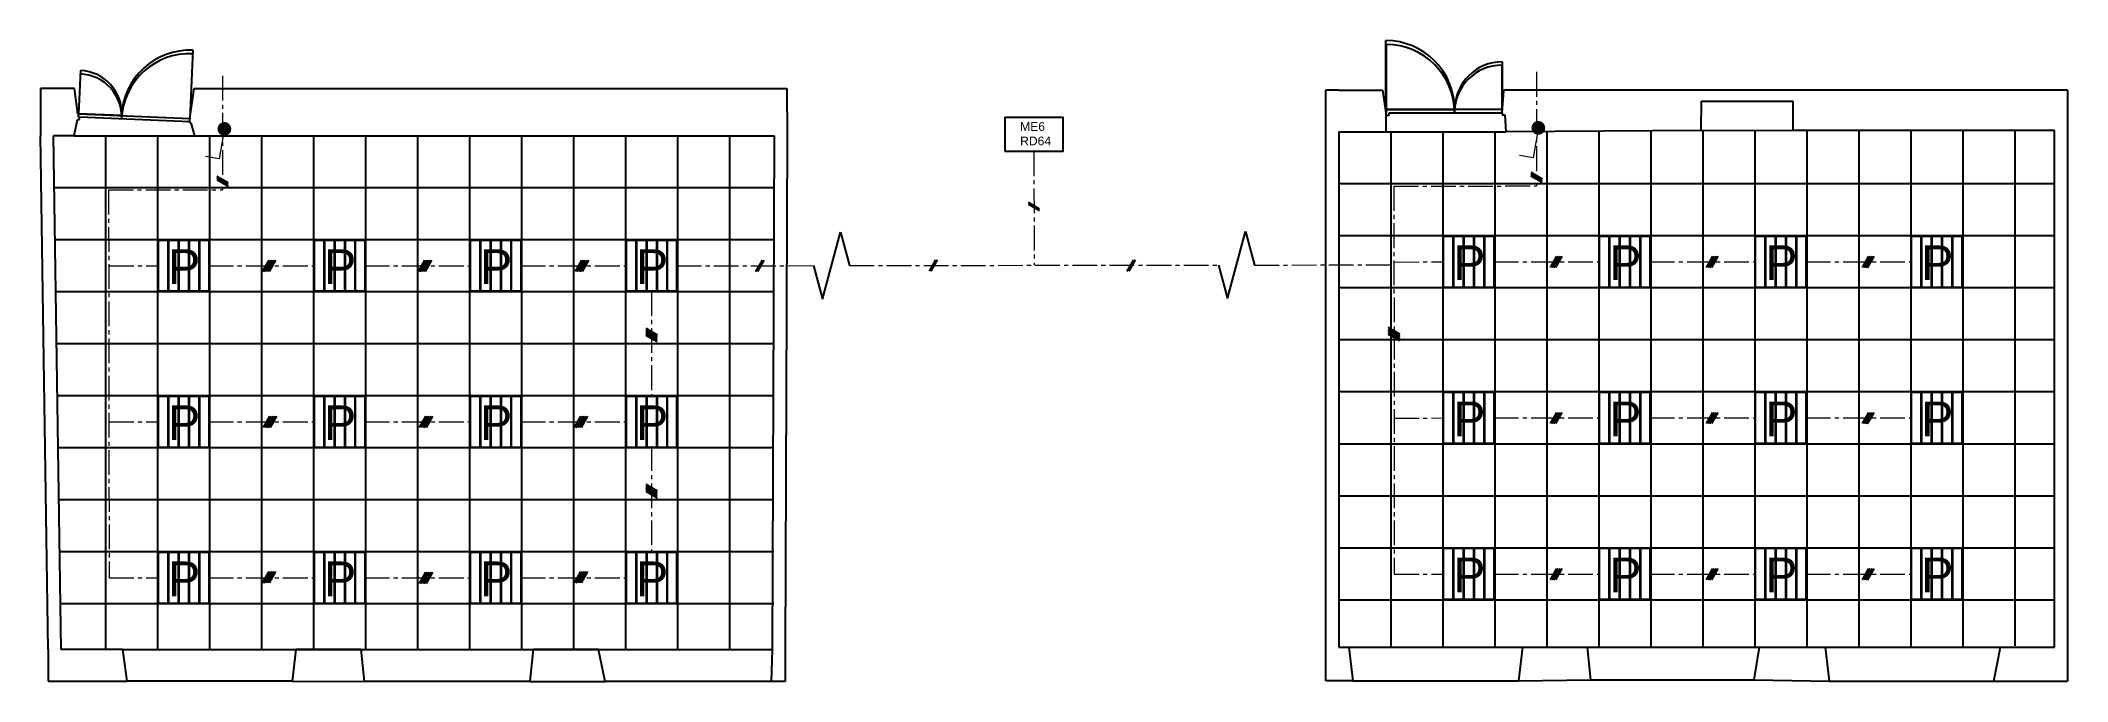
# Model space of a CAD drawing. Header units: millimetres. Extents: x -87 to 23301, y -4 to 7387.
import ezdxf

# ---------------------------------------------------------------- set-up
doc = ezdxf.new("R2010")
doc.units = ezdxf.units.MM
doc.linetypes.add('осевая2', pattern=[28.575, 19.05, -3.175, 3.175, -3.175])
for name, color, linetype, lineweight in [('$Osveshenie', 240, 'Continuous', 15), ('$Оbорудование', 173, 'Continuous', 20), ('Выключатель одноклавишный защищенный открытый', 5, 'Continuous', 15)]:
    doc.layers.add(name, color=color, linetype=linetype, lineweight=lineweight)
doc.styles.get("Standard").update_dxf_attribs({"font": 'arial.ttf'})
doc.styles.add('Анно2.0', font='arial.ttf', dxfattribs={"height": 2})

msp = doc.modelspace()

# ---------------------------------------------------------------- hatches: boundary and pattern name
at = {"layer": 'Выключатель одноклавишный защищенный открытый'}
h = msp.add_hatch(color=7, dxfattribs=at)
edge = h.paths.add_edge_path()
edge.add_arc((2034, 6368), 80, 0, 360)
h = msp.add_hatch(color=7, dxfattribs=at)
edge = h.paths.add_edge_path()
edge.add_arc((17196, 6380), 80, 0, 360)

# ---------------------------------------------------------------- linework, layer by layer
at = {"layer": '$Osveshenie', "color": 7, "linetype": 'осевая2', "ltscale": 15}
for points in [[(17174, 7025), (17175, 5710)], [(2012, 6981), (2013, 5666)], [(11376, 6110), (11377, 4795)], [(698, 5665), (2013, 5666)], [(698, 5665), (704, 1189)], [(15529, 5709), (17175, 5710)], [(15529, 5709), (15534, 1233)], [(704, 4789), (1273, 4789)], [(1853, 4789), (3073, 4789)], [(3653, 4789), (4873, 4789)], [(5453, 4789), (6673, 4789)], [(7253, 4789), (8833, 4791)], [(9247, 4792), (13506, 4798)], [(13921, 4798), (15530, 4800)], [(15534, 4833), (16103, 4834)], [(16683, 4834), (17903, 4834)], [(18483, 4834), (19703, 4834)], [(20283, 4834), (21503, 4834)], [(6963, 4499), (6964, 3279)], [(704, 2989), (1273, 2989)], [(1853, 2989), (3073, 2989)], [(3653, 2989), (4873, 2989)], [(5453, 2989), (6673, 2989)], [(15534, 3033), (16103, 3034)], [(16683, 3034), (17903, 3034)], [(18483, 3034), (19703, 3034)], [(20283, 3034), (21503, 3034)], [(6963, 2709), (6964, 1489)], [(704, 1189), (1273, 1189)], [(1853, 1189), (3073, 1189)], [(3653, 1189), (4873, 1189)], [(5453, 1189), (6673, 1189)], [(15534, 1233), (16103, 1234)], [(16683, 1234), (17903, 1234)], [(18483, 1234), (19703, 1234)], [(20283, 1234), (21503, 1234)]]:
    msp.add_lwpolyline(points, dxfattribs=at)
at = {"layer": '$Osveshenie', "color": 7}
for points in [[(2020, 6289), (1974, 6022), (1816, 6049)], [(17182, 6301), (17136, 6034), (16978, 6061)]]:
    msp.add_lwpolyline(points, dxfattribs=at)
at = {"layer": '$Оbорудование', "color": 0}
for p, q in [((1853, 5079), (1273, 5079)), ((1273, 5079), (1273, 4499)), ((1853, 4499), (1853, 5079)), ((3653, 5079), (3073, 5079)), ((3073, 5079), (3073, 4499)), ((3653, 4499), (3653, 5079)), ((5453, 5079), (4873, 5079)), ((4873, 5079), (4873, 4499)), ((5453, 4499), (5453, 5079)), ((7253, 5079), (6673, 5079)), ((6673, 5079), (6673, 4499)), ((7253, 4499), (7253, 5079)), ((16683, 5124), (16103, 5124)), ((16103, 5124), (16103, 4544)), ((16683, 4544), (16683, 5124)), ((18483, 5124), (17903, 5124)), ((17903, 5124), (17903, 4544)), ((18483, 4544), (18483, 5124)), ((20283, 5124), (19703, 5124)), ((19703, 5124), (19703, 4544)), ((20283, 4544), (20283, 5124)), ((22083, 5124), (21503, 5124)), ((21503, 5124), (21503, 4544)), ((22083, 4544), (22083, 5124)), ((1853, 4499), (1273, 4499)), ((3653, 4499), (3073, 4499)), ((5453, 4499), (4873, 4499)), ((7253, 4499), (6673, 4499)), ((16683, 4544), (16103, 4544)), ((18483, 4544), (17903, 4544)), ((20283, 4544), (19703, 4544)), ((22083, 4544), (21503, 4544)), ((1853, 3279), (1273, 3279)), ((1273, 3279), (1273, 2699)), ((1853, 2699), (1853, 3279)), ((3653, 3279), (3073, 3279)), ((3073, 3279), (3073, 2699)), ((3653, 2699), (3653, 3279)), ((5453, 3279), (4873, 3279)), ((4873, 3279), (4873, 2699)), ((5453, 2699), (5453, 3279)), ((7253, 3279), (6673, 3279)), ((6673, 3279), (6673, 2699)), ((7253, 2699), (7253, 3279)), ((16683, 3324), (16103, 3324)), ((16103, 3324), (16103, 2744)), ((16683, 2744), (16683, 3324)), ((18483, 3324), (17903, 3324)), ((17903, 3324), (17903, 2744)), ((18483, 2744), (18483, 3324)), ((20283, 3324), (19703, 3324)), ((19703, 3324), (19703, 2744)), ((20283, 2744), (20283, 3324)), ((22083, 3324), (21503, 3324)), ((21503, 3324), (21503, 2744)), ((22083, 2744), (22083, 3324)), ((1853, 2699), (1273, 2699)), ((3653, 2699), (3073, 2699)), ((5453, 2699), (4873, 2699)), ((7253, 2699), (6673, 2699)), ((16683, 2744), (16103, 2744)), ((18483, 2744), (17903, 2744)), ((20283, 2744), (19703, 2744)), ((22083, 2744), (21503, 2744)), ((1853, 1479), (1273, 1479)), ((1273, 1479), (1273, 899)), ((1853, 899), (1853, 1479)), ((3653, 1479), (3073, 1479)), ((3073, 1479), (3073, 899)), ((3653, 899), (3653, 1479)), ((5453, 1479), (4873, 1479)), ((4873, 1479), (4873, 899)), ((5453, 899), (5453, 1479)), ((7253, 1479), (6673, 1479)), ((6673, 1479), (6673, 899)), ((7253, 899), (7253, 1479)), ((16683, 1524), (16103, 1524)), ((16103, 1524), (16103, 944)), ((16683, 944), (16683, 1524)), ((18483, 1524), (17903, 1524)), ((17903, 1524), (17903, 944)), ((18483, 944), (18483, 1524)), ((20283, 1524), (19703, 1524)), ((19703, 1524), (19703, 944)), ((20283, 944), (20283, 1524)), ((22083, 1524), (21503, 1524)), ((21503, 1524), (21503, 944)), ((22083, 944), (22083, 1524)), ((16683, 944), (16103, 944)), ((18483, 944), (17903, 944)), ((20283, 944), (19703, 944)), ((22083, 944), (21503, 944)), ((1853, 899), (1273, 899)), ((3653, 899), (3073, 899)), ((5453, 899), (4873, 899)), ((7253, 899), (6673, 899))]:
    msp.add_line(p, q, dxfattribs=at)
at = {"layer": '$Оbорудование', "color": 252}
for p, q in [((1377, 5079), (1377, 4499)), ((1392, 5079), (1392, 4499)), ((1496, 5079), (1496, 4499)), ((1511, 5079), (1511, 4499)), ((1615, 5079), (1615, 4499)), ((1630, 5079), (1630, 4499)), ((1734, 5079), (1734, 4499)), ((1749, 5079), (1749, 4499)), ((3177, 5079), (3177, 4499)), ((3192, 5079), (3192, 4499)), ((3296, 5079), (3296, 4499)), ((3311, 5079), (3311, 4499)), ((3415, 5079), (3415, 4499)), ((3430, 5079), (3430, 4499)), ((3534, 5079), (3534, 4499)), ((3549, 5079), (3549, 4499)), ((4977, 5079), (4977, 4499)), ((4992, 5079), (4992, 4499)), ((5096, 5079), (5096, 4499)), ((5111, 5079), (5111, 4499)), ((5215, 5079), (5215, 4499)), ((5230, 5079), (5230, 4499)), ((5334, 5079), (5334, 4499)), ((5349, 5079), (5349, 4499)), ((6777, 5079), (6777, 4499)), ((6792, 5079), (6792, 4499)), ((6896, 5079), (6896, 4499)), ((6911, 5079), (6911, 4499)), ((7015, 5079), (7015, 4499)), ((7030, 5079), (7030, 4499)), ((7134, 5079), (7134, 4499)), ((7149, 5079), (7149, 4499)), ((16207, 5124), (16207, 4544)), ((16222, 5124), (16222, 4544)), ((16326, 5124), (16326, 4544)), ((16341, 5124), (16341, 4544)), ((16445, 5124), (16445, 4544)), ((16460, 5124), (16460, 4544)), ((16564, 5124), (16564, 4544)), ((16579, 5124), (16579, 4544)), ((18007, 5124), (18007, 4544)), ((18022, 5124), (18022, 4544)), ((18126, 5124), (18126, 4544)), ((18141, 5124), (18141, 4544)), ((18245, 5124), (18245, 4544)), ((18260, 5124), (18260, 4544)), ((18364, 5124), (18364, 4544)), ((18379, 5124), (18379, 4544)), ((19807, 5124), (19807, 4544)), ((19822, 5124), (19822, 4544)), ((19926, 5124), (19926, 4544)), ((19941, 5124), (19941, 4544)), ((20045, 5124), (20045, 4544)), ((20060, 5124), (20060, 4544)), ((20164, 5124), (20164, 4544)), ((20179, 5124), (20179, 4544)), ((21607, 5124), (21607, 4544)), ((21622, 5124), (21622, 4544)), ((21726, 5124), (21726, 4544)), ((21741, 5124), (21741, 4544)), ((21845, 5124), (21845, 4544)), ((21860, 5124), (21860, 4544)), ((21964, 5124), (21964, 4544)), ((21979, 5124), (21979, 4544)), ((1377, 3279), (1377, 2699)), ((1392, 3279), (1392, 2699)), ((1496, 3279), (1496, 2699)), ((1511, 3279), (1511, 2699)), ((1615, 3279), (1615, 2699)), ((1630, 3279), (1630, 2699)), ((1734, 3279), (1734, 2699)), ((1749, 3279), (1749, 2699)), ((3177, 3279), (3177, 2699)), ((3192, 3279), (3192, 2699)), ((3296, 3279), (3296, 2699)), ((3311, 3279), (3311, 2699)), ((3415, 3279), (3415, 2699)), ((3430, 3279), (3430, 2699)), ((3534, 3279), (3534, 2699)), ((3549, 3279), (3549, 2699)), ((4977, 3279), (4977, 2699)), ((4992, 3279), (4992, 2699)), ((5096, 3279), (5096, 2699)), ((5111, 3279), (5111, 2699)), ((5215, 3279), (5215, 2699)), ((5230, 3279), (5230, 2699)), ((5334, 3279), (5334, 2699)), ((5349, 3279), (5349, 2699)), ((6777, 3279), (6777, 2699)), ((6792, 3279), (6792, 2699)), ((6896, 3279), (6896, 2699)), ((6911, 3279), (6911, 2699)), ((7015, 3279), (7015, 2699)), ((7030, 3279), (7030, 2699)), ((7134, 3279), (7134, 2699)), ((7149, 3279), (7149, 2699)), ((16207, 3324), (16207, 2744)), ((16222, 3324), (16222, 2744)), ((16326, 3324), (16326, 2744)), ((16341, 3324), (16341, 2744)), ((16445, 3324), (16445, 2744)), ((16460, 3324), (16460, 2744)), ((16564, 3324), (16564, 2744)), ((16579, 3324), (16579, 2744)), ((18007, 3324), (18007, 2744)), ((18022, 3324), (18022, 2744)), ((18126, 3324), (18126, 2744)), ((18141, 3324), (18141, 2744)), ((18245, 3324), (18245, 2744)), ((18260, 3324), (18260, 2744)), ((18364, 3324), (18364, 2744)), ((18379, 3324), (18379, 2744)), ((19807, 3324), (19807, 2744)), ((19822, 3324), (19822, 2744)), ((19926, 3324), (19926, 2744)), ((19941, 3324), (19941, 2744)), ((20045, 3324), (20045, 2744)), ((20060, 3324), (20060, 2744)), ((20164, 3324), (20164, 2744)), ((20179, 3324), (20179, 2744)), ((21607, 3324), (21607, 2744)), ((21622, 3324), (21622, 2744)), ((21726, 3324), (21726, 2744)), ((21741, 3324), (21741, 2744)), ((21845, 3324), (21845, 2744)), ((21860, 3324), (21860, 2744)), ((21964, 3324), (21964, 2744)), ((21979, 3324), (21979, 2744)), ((1377, 1479), (1377, 899)), ((1392, 1479), (1392, 899)), ((1496, 1479), (1496, 899)), ((1511, 1479), (1511, 899)), ((1615, 1479), (1615, 899)), ((1630, 1479), (1630, 899)), ((1734, 1479), (1734, 899)), ((1749, 1479), (1749, 899)), ((3177, 1479), (3177, 899)), ((3192, 1479), (3192, 899)), ((3296, 1479), (3296, 899)), ((3311, 1479), (3311, 899)), ((3415, 1479), (3415, 899)), ((3430, 1479), (3430, 899)), ((3534, 1479), (3534, 899)), ((3549, 1479), (3549, 899)), ((4977, 1479), (4977, 899)), ((4992, 1479), (4992, 899)), ((5096, 1479), (5096, 899)), ((5111, 1479), (5111, 899)), ((5215, 1479), (5215, 899)), ((5230, 1479), (5230, 899)), ((5334, 1479), (5334, 899)), ((5349, 1479), (5349, 899)), ((6777, 1479), (6777, 899)), ((6792, 1479), (6792, 899)), ((6896, 1479), (6896, 899)), ((6911, 1479), (6911, 899)), ((7015, 1479), (7015, 899)), ((7030, 1479), (7030, 899)), ((7134, 1479), (7134, 899)), ((7149, 1479), (7149, 899)), ((16207, 1524), (16207, 944)), ((16222, 1524), (16222, 944)), ((16326, 1524), (16326, 944)), ((16341, 1524), (16341, 944)), ((16445, 1524), (16445, 944)), ((16460, 1524), (16460, 944)), ((16564, 1524), (16564, 944)), ((16579, 1524), (16579, 944)), ((18007, 1524), (18007, 944)), ((18022, 1524), (18022, 944)), ((18126, 1524), (18126, 944)), ((18141, 1524), (18141, 944)), ((18245, 1524), (18245, 944)), ((18260, 1524), (18260, 944)), ((18364, 1524), (18364, 944)), ((18379, 1524), (18379, 944)), ((19807, 1524), (19807, 944)), ((19822, 1524), (19822, 944)), ((19926, 1524), (19926, 944)), ((19941, 1524), (19941, 944)), ((20045, 1524), (20045, 944)), ((20060, 1524), (20060, 944)), ((20164, 1524), (20164, 944)), ((20179, 1524), (20179, 944)), ((21607, 1524), (21607, 944)), ((21622, 1524), (21622, 944)), ((21726, 1524), (21726, 944)), ((21741, 1524), (21741, 944)), ((21845, 1524), (21845, 944)), ((21860, 1524), (21860, 944)), ((21964, 1524), (21964, 944)), ((21979, 1524), (21979, 944))]:
    msp.add_line(p, q, dxfattribs=at)
for p, q in [((1670, 7275), (1636, 6488)), ((15436, 6592), (15436, 7387)), ((15441, 7342), (15441, 6553)), ((373, 7041), (352, 6544)), ((16777, 6554), (16777, 7104)), ((16781, 6592), (16781, 7142)), ((63, 6836), (-87, 6836)), ((-87, 6836), (-87, 6289)), ((306, 6836), (63, 6836)), ((342, 6544), (306, 6836)), ((1636, 6488), (1687, 6835)), ((1687, 6835), (1687, 6836)), ((1687, 6836), (1687, 6836)), ((1687, 6835), (8375, 6835)), ((8375, 6835), (8525, 6835)), ((8525, 6835), (8527, 6289)), ((14893, 6815), (14743, 6815)), ((14743, 3), (14743, 6815)), ((14893, 6815), (15403, 6815)), ((15441, 6553), (15403, 6815)), ((16777, 6554), (16799, 6813)), ((16799, 6813), (16799, 6815)), ((23151, 6815), (16799, 6815)), ((23151, 6815), (23151, 6815)), ((23301, 6815), (23151, 6815)), ((23301, 6815), (23301, 0)), ((15441, 6553), (15436, 6592)), ((16781, 6592), (15436, 6592)), ((15436, 6592), (16231, 6592)), ((15441, 6527), (15441, 6553)), ((15475, 6527), (15475, 6554)), ((15475, 6554), (16270, 6554)), ((16231, 6554), (16231, 6592)), ((16270, 6554), (16777, 6554)), ((16777, 6554), (16777, 6529)), ((19076, 6350), (19077, 6687)), ((19077, 6687), (20134, 6687)), ((20134, 6687), (20131, 6350)), ((301, 6289), (339, 6477)), ((339, 6477), (362, 6477)), ((352, 6544), (342, 6544)), ((352, 6504), (352, 6544)), ((352, 6544), (1636, 6488)), ((849, 6522), (352, 6544)), ((362, 6504), (352, 6504)), ((362, 6477), (362, 6504)), ((1636, 6448), (362, 6504)), ((849, 6522), (847, 6483)), ((847, 6483), (847, 6483)), ((1636, 6448), (1636, 6488)), ((1636, 6438), (1636, 6448)), ((1646, 6438), (1636, 6438)), ((1646, 6438), (1689, 6289)), ((14893, 6334), (14893, 389)), ((14893, 6334), (15441, 6334)), ((15441, 6334), (15441, 6527)), ((15441, 6527), (15475, 6527)), ((16777, 6529), (16811, 6529)), ((16811, 6529), (16820, 6334)), ((19076, 6350), (16820, 6334)), ((23151, 6350), (20131, 6350)), ((23151, 389), (23151, 6350)), ((0, 363), (-87, 6289)), ((301, 6289), (63, 6289)), ((150, 363), (63, 6289)), ((1689, 6289), (1689, 6289)), ((1689, 6289), (8377, 6289)), ((8377, 6289), (8356, 363)), ((8527, 6289), (8506, 363)), ((17110, 5868), (17240, 5794)), ((17110, 5868), (17240, 5794)), ((17110, 5868), (17240, 5794)), ((17110, 5868), (17240, 5794)), ((17110, 5848), (17240, 5774)), ((17110, 5848), (17240, 5774)), ((17110, 5848), (17240, 5774)), ((17110, 5848), (17240, 5774)), ((1948, 5824), (2078, 5749)), ((1948, 5824), (2078, 5749)), ((1948, 5824), (2078, 5749)), ((1948, 5824), (2078, 5749)), ((1948, 5804), (2078, 5729)), ((1948, 5804), (2078, 5729)), ((1948, 5804), (2078, 5729)), ((1948, 5804), (2078, 5729)), ((1948, 5784), (2078, 5709)), ((1948, 5784), (2078, 5709)), ((1948, 5784), (2078, 5709)), ((1948, 5784), (2078, 5709)), ((17110, 5828), (17240, 5754)), ((17110, 5828), (17240, 5754)), ((17110, 5828), (17240, 5754)), ((17110, 5828), (17240, 5754)), ((11441, 5443), (11311, 5518)), ((11441, 5443), (11311, 5518)), ((11441, 5443), (11311, 5518)), ((11441, 5443), (11311, 5518)), ((11441, 5423), (11311, 5498)), ((11441, 5423), (11311, 5498)), ((11441, 5423), (11311, 5498)), ((11441, 5423), (11311, 5498)), ((2475, 4724), (2549, 4854)), ((2475, 4724), (2549, 4854)), ((2475, 4724), (2549, 4854)), ((2475, 4724), (2549, 4854)), ((2495, 4724), (2569, 4854)), ((2495, 4724), (2569, 4854)), ((2495, 4724), (2569, 4854)), ((2495, 4724), (2569, 4854)), ((2515, 4724), (2589, 4854)), ((2515, 4724), (2589, 4854)), ((2515, 4724), (2589, 4854)), ((2515, 4724), (2589, 4854)), ((2535, 4724), (2609, 4854)), ((2535, 4724), (2609, 4854)), ((2535, 4724), (2609, 4854)), ((2535, 4724), (2609, 4854)), ((2555, 4724), (2629, 4854)), ((2555, 4724), (2629, 4854)), ((2555, 4724), (2629, 4854)), ((2555, 4724), (2629, 4854)), ((4275, 4724), (4349, 4854)), ((4275, 4724), (4349, 4854)), ((4275, 4724), (4349, 4854)), ((4275, 4724), (4349, 4854)), ((4295, 4724), (4369, 4854)), ((4295, 4724), (4369, 4854)), ((4295, 4724), (4369, 4854)), ((4295, 4724), (4369, 4854)), ((4315, 4724), (4389, 4854)), ((4315, 4724), (4389, 4854)), ((4315, 4724), (4389, 4854)), ((4315, 4724), (4389, 4854)), ((4335, 4724), (4409, 4854)), ((4335, 4724), (4409, 4854)), ((4335, 4724), (4409, 4854)), ((4335, 4724), (4409, 4854)), ((4355, 4724), (4429, 4854)), ((4355, 4724), (4429, 4854)), ((4355, 4724), (4429, 4854)), ((4355, 4724), (4429, 4854)), ((6085, 4724), (6159, 4854)), ((6085, 4724), (6159, 4854)), ((6085, 4724), (6159, 4854)), ((6085, 4724), (6159, 4854)), ((6105, 4724), (6179, 4854)), ((6105, 4724), (6179, 4854)), ((6105, 4724), (6179, 4854)), ((6105, 4724), (6179, 4854)), ((6125, 4724), (6199, 4854)), ((6125, 4724), (6199, 4854)), ((6125, 4724), (6199, 4854)), ((6125, 4724), (6199, 4854)), ((6145, 4724), (6219, 4854)), ((6145, 4724), (6219, 4854)), ((6145, 4724), (6219, 4854)), ((6145, 4724), (6219, 4854)), ((6165, 4724), (6239, 4854)), ((6165, 4724), (6239, 4854)), ((6165, 4724), (6239, 4854)), ((6165, 4724), (6239, 4854)), ((8168, 4725), (8242, 4855)), ((8168, 4725), (8242, 4855)), ((8168, 4725), (8242, 4855)), ((8168, 4725), (8242, 4855)), ((8188, 4725), (8262, 4855)), ((8188, 4725), (8262, 4855)), ((8188, 4725), (8262, 4855)), ((8188, 4725), (8262, 4855)), ((10169, 4728), (10243, 4859)), ((10169, 4728), (10243, 4859)), ((10169, 4728), (10243, 4859)), ((10169, 4728), (10243, 4859)), ((10189, 4728), (10263, 4859)), ((10189, 4728), (10263, 4859)), ((10189, 4728), (10263, 4859)), ((10189, 4728), (10263, 4859)), ((12453, 4729), (12528, 4860)), ((12453, 4729), (12528, 4860)), ((12453, 4729), (12528, 4860)), ((12453, 4729), (12528, 4860)), ((12473, 4729), (12548, 4860)), ((12473, 4729), (12548, 4860)), ((12473, 4729), (12548, 4860)), ((12473, 4729), (12548, 4860)), ((17336, 4769), (17410, 4899)), ((17336, 4769), (17410, 4899)), ((17336, 4769), (17410, 4899)), ((17336, 4769), (17410, 4899)), ((17356, 4769), (17430, 4899)), ((17356, 4769), (17430, 4899)), ((17356, 4769), (17430, 4899)), ((17356, 4769), (17430, 4899)), ((17376, 4769), (17450, 4899)), ((17376, 4769), (17450, 4899)), ((17376, 4769), (17450, 4899)), ((17376, 4769), (17450, 4899)), ((17396, 4769), (17470, 4899)), ((17396, 4769), (17470, 4899)), ((17396, 4769), (17470, 4899)), ((17396, 4769), (17470, 4899)), ((19136, 4769), (19210, 4899)), ((19136, 4769), (19210, 4899)), ((19136, 4769), (19210, 4899)), ((19136, 4769), (19210, 4899)), ((19156, 4769), (19230, 4899)), ((19156, 4769), (19230, 4899)), ((19156, 4769), (19230, 4899)), ((19156, 4769), (19230, 4899)), ((19176, 4769), (19250, 4899)), ((19176, 4769), (19250, 4899)), ((19176, 4769), (19250, 4899)), ((19176, 4769), (19250, 4899)), ((19196, 4769), (19270, 4899)), ((19196, 4769), (19270, 4899)), ((19196, 4769), (19270, 4899)), ((19196, 4769), (19270, 4899)), ((20936, 4769), (21010, 4899)), ((20936, 4769), (21010, 4899)), ((20936, 4769), (21010, 4899)), ((20936, 4769), (21010, 4899)), ((20956, 4769), (21030, 4899)), ((20956, 4769), (21030, 4899)), ((20956, 4769), (21030, 4899)), ((20956, 4769), (21030, 4899)), ((20976, 4769), (21050, 4899)), ((20976, 4769), (21050, 4899)), ((20976, 4769), (21050, 4899)), ((20976, 4769), (21050, 4899)), ((20996, 4769), (21070, 4899)), ((20996, 4769), (21070, 4899)), ((20996, 4769), (21070, 4899)), ((20996, 4769), (21070, 4899)), ((6898, 4069), (7028, 3995)), ((6898, 4069), (7028, 3995)), ((6898, 4069), (7028, 3995)), ((6898, 4069), (7028, 3995)), ((6898, 4049), (7028, 3975)), ((6898, 4049), (7028, 3975)), ((6898, 4049), (7028, 3975)), ((6898, 4049), (7028, 3975)), ((6898, 4029), (7028, 3955)), ((6898, 4029), (7028, 3955)), ((6898, 4029), (7028, 3955)), ((6898, 4029), (7028, 3955)), ((6898, 4009), (7028, 3935)), ((6898, 4009), (7029, 3935)), ((6898, 4009), (7028, 3935)), ((6898, 4009), (7029, 3935)), ((6898, 3989), (7028, 3915)), ((6898, 3989), (7029, 3915)), ((6898, 3989), (7028, 3915)), ((6898, 3989), (7029, 3915)), ((15465, 4080), (15596, 4006)), ((15465, 4080), (15596, 4006)), ((15465, 4080), (15596, 4006)), ((15465, 4080), (15596, 4006)), ((15465, 4060), (15596, 3986)), ((15465, 4060), (15596, 3986)), ((15465, 4060), (15596, 3986)), ((15465, 4060), (15596, 3986)), ((15465, 4040), (15596, 3966)), ((15465, 4040), (15596, 3966)), ((15465, 4040), (15596, 3966)), ((15465, 4040), (15596, 3966)), ((15465, 4020), (15596, 3946)), ((15465, 4020), (15596, 3946)), ((15465, 4000), (15596, 3926)), ((15465, 4000), (15596, 3926)), ((15466, 4020), (15596, 3946)), ((15466, 4020), (15596, 3946)), ((15466, 4000), (15596, 3926)), ((15466, 4000), (15596, 3926)), ((2485, 2924), (2559, 3054)), ((2485, 2924), (2559, 3054)), ((2485, 2924), (2559, 3054)), ((2485, 2924), (2559, 3054)), ((2505, 2924), (2579, 3054)), ((2505, 2924), (2579, 3054)), ((2505, 2924), (2579, 3054)), ((2505, 2924), (2579, 3054)), ((2525, 2924), (2599, 3054)), ((2525, 2924), (2599, 3054)), ((2525, 2924), (2599, 3054)), ((2525, 2924), (2599, 3054)), ((2545, 2924), (2619, 3054)), ((2545, 2924), (2619, 3054)), ((2545, 2924), (2619, 3054)), ((2545, 2924), (2619, 3054)), ((2565, 2924), (2639, 3054)), ((2565, 2924), (2639, 3054)), ((2565, 2924), (2639, 3054)), ((2565, 2924), (2639, 3054)), ((4285, 2924), (4359, 3054)), ((4285, 2924), (4359, 3054)), ((4285, 2924), (4359, 3054)), ((4285, 2924), (4359, 3054)), ((4305, 2924), (4379, 3054)), ((4305, 2924), (4379, 3054)), ((4305, 2924), (4379, 3054)), ((4305, 2924), (4379, 3054)), ((4325, 2924), (4399, 3054)), ((4325, 2924), (4399, 3054)), ((4325, 2924), (4399, 3054)), ((4325, 2924), (4399, 3054)), ((4345, 2924), (4419, 3054)), ((4345, 2924), (4419, 3054)), ((4345, 2924), (4419, 3054)), ((4345, 2924), (4419, 3054)), ((4365, 2924), (4439, 3054)), ((4365, 2924), (4439, 3054)), ((4365, 2924), (4439, 3054)), ((4365, 2924), (4439, 3054)), ((6075, 2924), (6149, 3054)), ((6075, 2924), (6149, 3054)), ((6075, 2924), (6149, 3054)), ((6075, 2924), (6149, 3054)), ((6095, 2924), (6169, 3054)), ((6095, 2924), (6169, 3054)), ((6095, 2924), (6169, 3054)), ((6095, 2924), (6169, 3054)), ((6115, 2924), (6189, 3054)), ((6115, 2924), (6189, 3054)), ((6115, 2924), (6189, 3054)), ((6115, 2924), (6189, 3054)), ((6135, 2924), (6209, 3054)), ((6135, 2924), (6209, 3054)), ((6135, 2924), (6209, 3054)), ((6135, 2924), (6209, 3054)), ((6155, 2924), (6229, 3054)), ((6155, 2924), (6229, 3054)), ((6155, 2924), (6229, 3054)), ((6155, 2924), (6229, 3054)), ((17336, 2969), (17410, 3099)), ((17336, 2969), (17410, 3099)), ((17336, 2969), (17410, 3099)), ((17336, 2969), (17410, 3099)), ((17356, 2969), (17430, 3099)), ((17356, 2969), (17430, 3099)), ((17356, 2969), (17430, 3099)), ((17356, 2969), (17430, 3099)), ((17376, 2969), (17450, 3099)), ((17376, 2969), (17450, 3099)), ((17376, 2969), (17450, 3099)), ((17376, 2969), (17450, 3099)), ((17396, 2969), (17470, 3099)), ((17396, 2969), (17470, 3099)), ((17396, 2969), (17470, 3099)), ((17396, 2969), (17470, 3099)), ((19136, 2969), (19210, 3099)), ((19136, 2969), (19210, 3099)), ((19136, 2969), (19210, 3099)), ((19136, 2969), (19210, 3099)), ((19156, 2969), (19230, 3099)), ((19156, 2969), (19230, 3099)), ((19156, 2969), (19230, 3099)), ((19156, 2969), (19230, 3099)), ((19176, 2969), (19250, 3099)), ((19176, 2969), (19250, 3099)), ((19176, 2969), (19250, 3099)), ((19176, 2969), (19250, 3099)), ((19196, 2969), (19270, 3099)), ((19196, 2969), (19270, 3099)), ((19196, 2969), (19270, 3099)), ((19196, 2969), (19270, 3099)), ((20936, 2969), (21010, 3099)), ((20936, 2969), (21010, 3099)), ((20936, 2969), (21010, 3099)), ((20936, 2969), (21010, 3099)), ((20956, 2969), (21030, 3099)), ((20956, 2969), (21030, 3099)), ((20956, 2969), (21030, 3099)), ((20956, 2969), (21030, 3099)), ((20976, 2969), (21050, 3099)), ((20976, 2969), (21050, 3099)), ((20976, 2969), (21050, 3099)), ((20976, 2969), (21050, 3099)), ((20996, 2969), (21070, 3099)), ((20996, 2969), (21070, 3099)), ((20996, 2969), (21070, 3099)), ((20996, 2969), (21070, 3099)), ((6898, 2269), (7028, 2195)), ((6898, 2269), (7028, 2195)), ((6898, 2269), (7028, 2195)), ((6898, 2269), (7028, 2195)), ((6898, 2249), (7028, 2175)), ((6898, 2249), (7028, 2175)), ((6898, 2249), (7028, 2175)), ((6898, 2249), (7028, 2175)), ((6898, 2229), (7028, 2155)), ((6898, 2229), (7028, 2155)), ((6898, 2229), (7028, 2155)), ((6898, 2229), (7028, 2155)), ((6898, 2209), (7028, 2135)), ((6898, 2209), (7029, 2135)), ((6898, 2209), (7028, 2135)), ((6898, 2209), (7029, 2135)), ((6898, 2189), (7028, 2115)), ((6898, 2189), (7029, 2115)), ((6898, 2189), (7028, 2115)), ((6898, 2189), (7029, 2115)), ((2475, 1134), (2549, 1264)), ((2475, 1134), (2549, 1264)), ((2475, 1134), (2549, 1264)), ((2475, 1134), (2549, 1264)), ((2495, 1134), (2569, 1264)), ((2495, 1134), (2569, 1264)), ((2495, 1134), (2569, 1264)), ((2495, 1134), (2569, 1264)), ((2515, 1134), (2589, 1264)), ((2515, 1134), (2589, 1264)), ((2515, 1134), (2589, 1264)), ((2515, 1134), (2589, 1264)), ((2535, 1134), (2609, 1264)), ((2535, 1134), (2609, 1264)), ((2535, 1134), (2609, 1264)), ((2535, 1134), (2609, 1264)), ((2555, 1134), (2629, 1264)), ((2555, 1134), (2629, 1264)), ((2555, 1134), (2629, 1264)), ((2555, 1134), (2629, 1264)), ((4285, 1124), (4359, 1254)), ((4285, 1124), (4359, 1254)), ((4285, 1124), (4359, 1254)), ((4285, 1124), (4359, 1254)), ((4305, 1124), (4379, 1254)), ((4305, 1124), (4379, 1254)), ((4305, 1124), (4379, 1254)), ((4305, 1124), (4379, 1254)), ((4325, 1124), (4399, 1254)), ((4325, 1124), (4399, 1254)), ((4325, 1124), (4399, 1254)), ((4325, 1124), (4399, 1254)), ((4345, 1124), (4419, 1254)), ((4345, 1124), (4419, 1254)), ((4345, 1124), (4419, 1254)), ((4345, 1124), (4419, 1254)), ((4365, 1124), (4439, 1254)), ((4365, 1124), (4439, 1254)), ((4365, 1124), (4439, 1254)), ((4365, 1124), (4439, 1254)), ((6075, 1134), (6149, 1264)), ((6075, 1134), (6149, 1264)), ((6075, 1134), (6149, 1264)), ((6075, 1134), (6149, 1264)), ((6095, 1134), (6169, 1264)), ((6095, 1134), (6169, 1264)), ((6095, 1134), (6169, 1264)), ((6095, 1134), (6169, 1264)), ((6115, 1134), (6189, 1264)), ((6115, 1134), (6189, 1264)), ((6115, 1134), (6189, 1264)), ((6115, 1134), (6189, 1264)), ((6135, 1134), (6209, 1264)), ((6135, 1134), (6209, 1264)), ((6135, 1134), (6209, 1264)), ((6135, 1134), (6209, 1264)), ((6155, 1134), (6229, 1264)), ((6155, 1134), (6229, 1264)), ((6155, 1134), (6229, 1264)), ((6155, 1134), (6229, 1264)), ((17336, 1169), (17410, 1299)), ((17336, 1169), (17410, 1299)), ((17336, 1169), (17410, 1299)), ((17336, 1169), (17410, 1299)), ((17356, 1169), (17430, 1299)), ((17356, 1169), (17430, 1299)), ((17356, 1169), (17430, 1299)), ((17356, 1169), (17430, 1299)), ((17376, 1169), (17450, 1299)), ((17376, 1169), (17450, 1299)), ((17376, 1169), (17450, 1299)), ((17376, 1169), (17450, 1299)), ((17396, 1169), (17470, 1299)), ((17396, 1169), (17470, 1299)), ((17396, 1169), (17470, 1299)), ((17396, 1169), (17470, 1299)), ((19136, 1169), (19210, 1299)), ((19136, 1169), (19210, 1299)), ((19136, 1169), (19210, 1299)), ((19136, 1169), (19210, 1299)), ((19156, 1169), (19230, 1299)), ((19156, 1169), (19230, 1299)), ((19156, 1169), (19230, 1299)), ((19156, 1169), (19230, 1299)), ((19176, 1169), (19250, 1299)), ((19176, 1169), (19250, 1299)), ((19176, 1169), (19250, 1299)), ((19176, 1169), (19250, 1299)), ((19196, 1169), (19270, 1299)), ((19196, 1169), (19270, 1299)), ((19196, 1169), (19270, 1299)), ((19196, 1169), (19270, 1299)), ((20936, 1169), (21010, 1299)), ((20936, 1169), (21010, 1299)), ((20936, 1169), (21010, 1299)), ((20936, 1169), (21010, 1299)), ((20956, 1169), (21030, 1299)), ((20956, 1169), (21030, 1299)), ((20956, 1169), (21030, 1299)), ((20956, 1169), (21030, 1299)), ((20976, 1169), (21050, 1299)), ((20976, 1169), (21050, 1299)), ((20976, 1169), (21050, 1299)), ((20976, 1169), (21050, 1299)), ((20996, 1169), (21070, 1299)), ((20996, 1169), (21070, 1299)), ((20996, 1169), (21070, 1299)), ((20996, 1169), (21070, 1299)), ((0, 363), (0, 0)), ((860, 363), (150, 363)), ((860, 363), (910, 0)), ((2860, 363), (2816, 0)), ((3613, 363), (2860, 363)), ((3652, -4), (3613, 363)), ((5598, 363), (5559, -3)), ((6351, 363), (5598, 363)), ((6427, -4), (6351, 363)), ((6351, 363), (6351, 363)), ((8356, 363), (8343, -4)), ((8506, 363), (8504, -4)), ((14893, 389), (15008, 389)), ((15008, 389), (15056, 3)), ((17012, 389), (16968, 3)), ((17012, 389), (17758, 389)), ((17758, 389), (17799, 16)), ((19687, 16), (19749, 389)), ((19749, 389), (20507, 389)), ((20507, 389), (20550, 0)), ((22451, 0), (22527, 389)), ((22527, 389), (23151, 389)), ((0, 0), (910, 0)), ((2816, 0), (910, 0)), ((2816, 0), (3652, -4)), ((15056, 3), (14743, 3)), ((15056, 3), (16968, 3)), ((16968, 3), (17799, 16)), ((17799, 16), (19687, 16)), ((19687, 16), (20550, 0)), ((5559, -4), (3652, -4)), ((5559, -3), (5559, -4)), ((5559, -4), (6427, -4)), ((8343, -4), (6427, -4)), ((8504, -4), (8343, -4)), ((20550, 0), (22451, 0)), ((22451, 0), (23151, 0)), ((23151, 0), (23301, 0))]:
    msp.add_line(p, q)
at = {"color": 252, "true_color": 0x939598}
for p, q in [((15441, 6334), (16820, 6334)), ((19076, 6350), (20131, 6352)), ((301, 6289), (1689, 6289)), ((8936, 4405), (9144, 5178)), ((9144, 5178), (9247, 4791)), ((13610, 4412), (13817, 5184)), ((13817, 5184), (13921, 4798)), ((8833, 4791), (8936, 4405)), ((13506, 4798), (13610, 4412)), ((860, 363), (8356, 363)), ((15008, 389), (22527, 389))]:
    msp.add_line(p, q, dxfattribs=at)
at = {"color": 251}
for p, q in [((15493, 6334), (15493, 389)), ((16093, 6334), (16093, 389)), ((16693, 6334), (16693, 389)), ((17293, 6337), (17293, 389)), ((17893, 6341), (17893, 389)), ((18493, 6346), (18493, 389)), ((19093, 6350), (19093, 389)), ((19693, 6351), (19693, 389)), ((20293, 6350), (20293, 389)), ((20893, 6350), (20893, 389)), ((21493, 6350), (21493, 389)), ((22093, 6350), (22093, 389)), ((22693, 6350), (22693, 408)), ((663, 6289), (663, 363)), ((1263, 6289), (1263, 363)), ((1863, 6289), (1863, 363)), ((2463, 6289), (2463, 363)), ((3063, 6289), (3063, 363)), ((3663, 6289), (3663, 363)), ((4263, 6289), (4263, 363)), ((4863, 6289), (4863, 363)), ((5463, 6289), (5463, 363)), ((6063, 6289), (6063, 363)), ((6663, 6289), (6663, 363)), ((7263, 6289), (7263, 363)), ((7863, 6289), (7863, 363)), ((8375, 5689), (72, 5689)), ((23151, 5734), (14893, 5734)), ((8375, 5089), (80, 5089)), ((23151, 5134), (14893, 5134)), ((8375, 4489), (89, 4489)), ((23151, 4534), (14893, 4534)), ((8375, 3889), (98, 3889)), ((23151, 3934), (14893, 3934)), ((8375, 3289), (107, 3289)), ((23151, 3334), (14893, 3334)), ((8375, 2689), (116, 2689)), ((23151, 2734), (14893, 2734)), ((23151, 2134), (14893, 2134)), ((8375, 2089), (125, 2089)), ((8375, 1489), (133, 1489)), ((23151, 1534), (14893, 1534)), ((8375, 889), (142, 889)), ((23151, 934), (14893, 934))]:
    msp.add_line(p, q, dxfattribs=at)
at = {"color": 252, "true_color": 0x939598}
msp.add_lwpolyline([(11038, 6110), (11713, 6110), (11713, 6501), (11038, 6501)], close=True, dxfattribs=at)
for centre, radius, start, end in [((1636, 6488), 788, 87.5007, 177.5007), ((15436, 6592), 795, 0, 90), ((15441, 6553), 789, 0.0776, 90), ((352, 6544), 498, 357.4959, 87.4959), ((1634, 6448), 788, 87.4839, 177.478), ((16777, 6554), 550, 90, 180), ((16781, 6592), 550, 90, 179.9889), ((352, 6504), 498, 357.554, 87.697)]:
    msp.add_arc(centre, radius, start, end)

# ---------------------------------------------------------------- texts
at = {"layer": '$Osveshenie', "color": 7, "char_height": 400, "width": 132.86, "attachment_point": 5, "style": 'Анно2.0'}
for insert in [(1570, 4779), (3370, 4779), (5170, 4779), (6970, 4779), (16400, 4824), (18200, 4824), (20000, 4824), (21800, 4824), (1570, 2979), (3370, 2979), (5170, 2979), (6970, 2979), (16400, 3024), (18200, 3024), (20000, 3024), (21800, 3024), (16400, 1224), (18200, 1224), (20000, 1224), (21800, 1224), (1570, 1179), (3370, 1179), (5170, 1179), (6970, 1179)]:
    msp.add_mtext('Р', dxfattribs=dict(at, insert=insert))
at = {"color": 252, "true_color": 0x939598, "insert": (11216, 6446), "char_height": 100, "attachment_point": 1}
msp.add_mtext_dynamic_manual_height_columns('ME6 RD64', width=364.81, gutter_width=12.5, heights=[0], dxfattribs=at)

doc.saveas('drawing.dxf')
